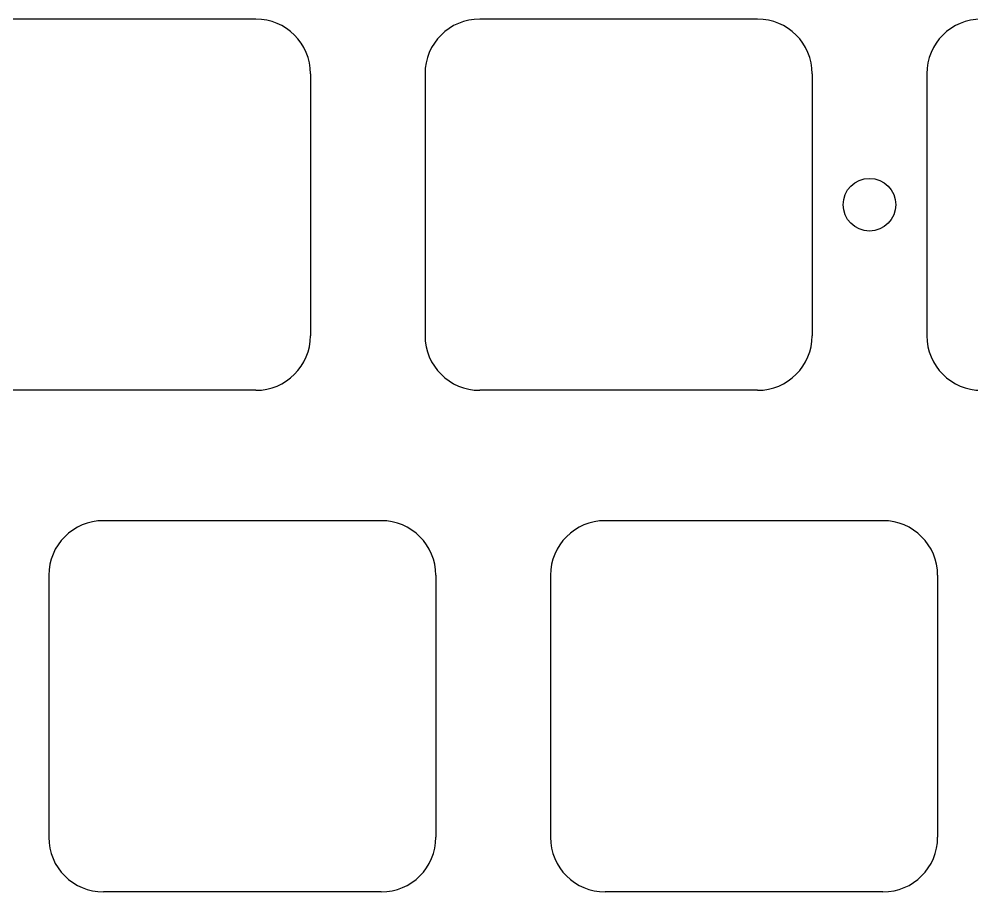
# Model space of a CAD drawing. Header units: millimetres. Extents: x -10 to 276, y -93 to 17.
# Drawn here: x 62.96 to 99.14, y -45.15 to -12 of the extents above; entities that cross this region are included whole.
import ezdxf

# ---------------------------------------------------------------- set-up
doc = ezdxf.new("R2010")
doc.units = ezdxf.units.MM
doc.layers.add('BLACK', color=7, linetype='CONTINUOUS')

msp = doc.modelspace()

# ---------------------------------------------------------------- linework, layer by layer
at = {"layer": 'BLACK', "linetype": 'Continuous'}
for p, q in [((71.95, -12), (61.4, -12)), ((91, -12), (80.45, -12)), ((74.025, -14.075), (74.025, -24.025)), ((78.375, -14.075), (78.375, -24.025)), ((93.075, -14.075), (93.075, -24.025)), ((97.425, -14.075), (97.425, -24.025)), ((71.95, -26.1), (61.4, -26.1)), ((91, -26.1), (80.45, -26.1)), ((76.7125, -31.05), (66.1625, -31.05)), ((95.7625, -31.05), (85.2125, -31.05)), ((64.0875, -33.125), (64.0875, -43.075)), ((78.7875, -33.125), (78.7875, -43.075)), ((83.1375, -33.125), (83.1375, -43.075)), ((97.8375, -33.125), (97.8375, -43.075)), ((76.7125, -45.15), (66.1625, -45.15)), ((95.7625, -45.15), (85.2125, -45.15))]:
    msp.add_line(p, q, dxfattribs=at)
at = {"layer": 'BLACK'}
msp.add_circle((95.25, -19.05), 1, dxfattribs=at)
for centre, start, end in [((71.95, -14.075), 0, 90), ((80.45, -14.075), 90, 180), ((91, -14.075), 0, 90), ((99.5, -14.075), 90, 180), ((71.95, -24.025), 270, 0), ((80.45, -24.025), 180, 270), ((91, -24.025), 270, 0), ((99.5, -24.025), 180, 270), ((66.1625, -33.125), 90, 180), ((76.7125, -33.125), 0, 90), ((85.2125, -33.125), 90, 180), ((95.7625, -33.125), 0, 90), ((66.1625, -43.075), 180, 270), ((76.7125, -43.075), 270, 0), ((85.2125, -43.075), 180, 270), ((95.7625, -43.075), 270, 0)]:
    msp.add_arc(centre, 2.075, start, end, dxfattribs=at)

doc.saveas('drawing.dxf')
